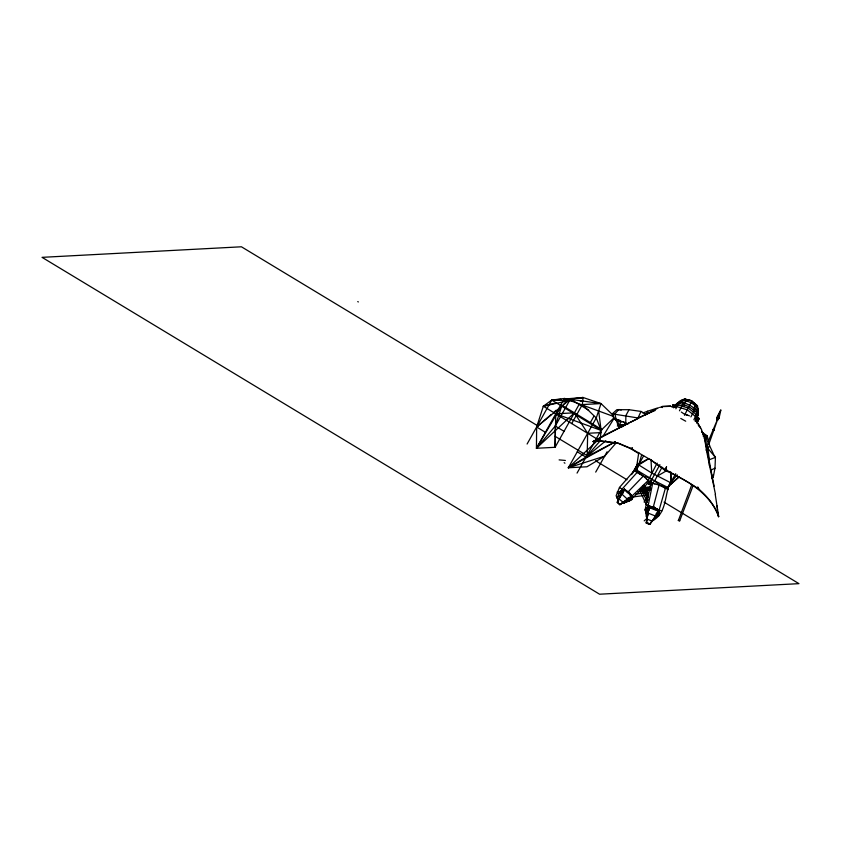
<?xml version="1.0" encoding="UTF-8"?>
<svg xmlns="http://www.w3.org/2000/svg" width="841" height="841" viewBox="0 0 841 841"><rect width="100%" height="100%" fill="white"/><g stroke="black" fill="none" stroke-linecap="round" stroke-linejoin="round"><path stroke-width="1.26" d="M613.057 415.181L601.01 403.585L564.385 398.476L551.749 400.085L543.328 406.235L536.653 426.986L536.432 448.285L555.081 447.296L579.123 404.437M602.051 429.709L561.967 405.246L555.302 426.009L555.081 447.296L555.775 413.814L574.424 412.826L587.659 433.294L587.176 456.474M628.185 423.853L625.757 423.191L625.872 415.559L629.047 409.704L641.021 411.438L646.235 414.256L655.181 410.482M697.504 417.073L698.324 409.693L694.929 403.396L695.675 404.931L697.473 405.888L691.88 400.947L684.542 399.002C680.159 400.158 676.952 403.68 674.682 407.443L676.963 406.624L687.297 409.882L695.644 416.568L696.222 420.721C697.998 416.106 698.724 410.713 697.473 405.888L692.742 401.945M621.762 424.705L620.006 426.334L619.05 426.24L618.356 424.463L619.039 426.324L619.996 426.419L621.762 424.705L621.709 426.503L622.655 426.681L622.824 424.978M711.612 478.571L713.242 477.215L714.987 468.195L715.428 457.367L713.778 454.666M618.545 501.11L616.117 495.77L619.47 487.454L634.188 470.676L636.174 469.825L648.222 480.432L648.842 484.069L650.587 483.491L651.88 479.296L659.891 464.642M617.967 424.537L618.303 420.479L615.917 420.279M621.867 424.884C620.952 428.773 623.023 424.158 621.015 424.8L618.356 424.463M620.448 420.668L620.027 424.516L619.05 426.24L619.207 424.537L617.504 424.537M620.017 424.737L617.977 424.369M620.006 426.334L620.164 424.716M621.015 424.8L621.699 426.587L621.825 425.304L620.164 424.789M624.485 425.557L623.675 424.968L624.789 425.02L624.979 422.445M624.779 425.168L620.027 424.516M619.859 504.705L631.78 495.748L624.358 489.168L617.305 502.256L619.859 504.705L632.264 496.463L624.937 489.441L623.181 490.944L620.984 490.997L618.787 493.951L617.073 498.219L620.774 494.382L620.984 490.997L624.379 490.114M626.682 491.186L628.984 492.248L632.096 496.148L631.885 499.522L623.528 503.265L624.8 502.161L629.415 501.11L651.88 479.296L645.079 509.825L646.466 514.229M678.824 477.078L668.679 486.214C665.126 497.084 665.357 513.473 653.751 519.917L658.167 512.379L659.26 513.641L653.751 519.917M656.653 509.236L650.114 506.534L659.039 510.077L654.75 507.996L649.084 506.829L646.277 523.081L649.62 524.416L659.397 510.929L654.287 507.218L649.378 506.377L646.529 508.195L647.412 511.612L646.214 516.689L646.046 511.822L645.079 509.825L647.854 507.091L652.732 482.944L654.645 480.842L662.056 467.281M564.784 399.002L583.034 397.488L582.371 404.574L571.712 423.559M619.039 426.324L619.165 425.052M695.108 406.014L695.339 403.859L694.655 405.646L695.381 408.789L697.441 411.133L697.977 415.139M646.046 511.822L646.529 508.195L651.165 507.165L654.708 507.691L656.632 509.131M647.307 516.931L649.084 506.829L659.397 510.929L649.746 524.195L646.403 522.871L649.084 506.829L649.452 507.68L647.791 512.989L655.759 516.153L658.503 511.097M638.792 452.437L636.174 469.825L637.383 472.137L640.096 474.208M618.934 498.492L617.283 502.34L624.358 489.168L632.264 496.463L619.87 504.621M623.339 502.55L618.881 498.787L623.381 491.501M628.353 492.595L626.398 491.049M628.479 500.406L631.885 499.522L630.077 497.546L627.933 499.207L632.264 496.463L624.358 489.168L621.741 493.982L627.849 499.617L627.849 498.019L628.479 500.406L623.528 503.265M720.758 410.072L716.847 417.746L716.858 420.016L716.952 417.777L720.863 410.103L718.981 418.429L718.908 417.136L718.161 419.028M656.853 513.021L656.348 515.134L652.364 521.199L646.624 518.918L647.044 518.172L646.277 523.081M638.971 464.337L636.174 469.825L654.645 480.842L659.092 485.026L653.152 507.628M717.741 416.789L717.11 418.702L717.636 416.768M641.62 454.97L638.75 464.947L651.754 473.052L670.824 482.808L677.215 474.797M661.804 511.023L659.144 510.024L665.515 487.801L667.996 487.549L671.044 482.208M708.763 444.447L718.624 416.684L708.206 441.588M717.405 420.195L718.876 418.397L717.405 420.195L718.792 415.927M717.51 420.216L718.897 415.959L716.858 420.016M570.398 399.107L583.034 397.488L601.01 403.585L596.269 417.956L568.316 467.764L586.965 466.776L604.647 456.158L616.285 442.776M630.025 494.823L631.749 496.306L648.222 480.432L657.115 463.097M674.125 406.592L674.755 405.415L673.347 404.679L672.117 406.949M697.052 418.807L696.211 420.447M698.451 419.554L696.59 423.044L698.671 419.091L697.841 420.647M638.014 463.706L634.703 470.382L637.11 466.093M670.782 471.98L671.276 481.599L668.448 486.34L668.238 489.641L659.092 485.026L648.684 482.429L648.842 484.069L650.839 483.039L651.355 484.752M666.44 466.986L665.136 470.455C686.887 479.896 710.288 493.488 718.677 516.637L715.239 494.455M666.577 466.787L665.136 470.455L650.303 459.638L630.729 448.327L618.103 443.049L599.255 440.684L593.147 441.493L599.276 440.947L618.103 443.312L630.624 448.589L638.687 453.53M693.079 485.667L679.707 520.821L678.393 520.474L691.607 485.225M679.465 410.797L683.565 402.492L686.55 401.325L688.012 399.706M716.963 420.037L718.624 415.875M690.892 416.884L695.381 408.789L689.725 405.215L683.565 402.492L680.401 402.051L676.574 403.743L674.167 406.466L678.161 404.868L688.243 408.064L696.401 414.581L697.094 418.681M673.525 407.811L674.755 405.415L674.471 406.024L673.073 405.278L673.347 404.679L672.127 407.076M698.188 419.974L697.715 420.847L699.081 418.376L698.797 418.913L697.399 418.229C699.943 416.631 698.482 420.994 697.147 422.077L695.749 421.33L697.683 417.63L696.548 419.691M709.426 465.861L709.352 459.712L706.461 437.94L707.27 436.069L702.172 432.137M718.056 419.007L719.013 417.157M620.195 420.437L613.993 419.175L612.311 413.825L638.004 417.966L641.021 411.438M657.105 408.127L647.707 411.196L646.235 414.256L638.004 417.966M706.776 450.839L709.573 445.656L707.27 436.069L705.042 434.829M675.88 408.8C678.119 402.397 685.173 397.257 691.88 400.947L684.469 415.286M635.67 469.856L637.32 466.639M637.383 467.974L639.475 463.948M649.115 477.762L643.197 476.174L634.188 470.676L636.626 468.616L639.192 463.738L648.737 458.534M655.759 516.153L658.377 511.223L659.397 510.929L656.348 515.134L658.167 512.379L656.064 513.798M695.749 421.33L696.453 420.027L697.851 420.773M672.369 406.476L672.937 405.383M696.443 419.901L696.895 419.081M693.888 419.764L697.01 413.089L697.042 407.044L691.06 402.608L683.964 400.085L680.947 400.442L676.574 403.743M694.96 420.994L697.525 415.338L697.01 413.089L694.655 410.587L688.926 406.739L682.503 404.111L679.044 403.522L675.249 405.225M527.097 444.027L551.749 400.085L560.873 399.328M613.751 416.526L564.385 398.476L536.432 448.285L555.302 426.009L569.809 400.148M590.361 422.571L593.893 416.274M577.052 473.094L601.094 430.245L613.993 417.851M595.701 472.106L607.086 451.806M631.623 474.65L637.909 463.454M632.527 473.367L638.13 463.38M633.315 472.39L637.73 464.526M635.018 470.582L637.289 466.534M636.616 468.605L643.628 455.843M644.111 502.098L648.485 494.319L644.301 485.12M675.701 473.704L668.448 486.34M647.791 512.989L648.379 511.959M654.571 508.311L654.287 507.218L656.768 509.194M649.62 524.416L652.784 520.463M561.967 405.246L536.432 448.285L574.424 412.826M697.147 422.077L695.906 421.078M602.818 436.542L614.245 418.051M621.741 493.982L624.842 489.893M706.419 450.734L708.09 448.716L715.428 457.367L709.352 459.712M604.647 456.158L568.316 467.764L585.998 457.147L600.127 440.894L601.094 430.245L598.645 410.776M617.347 426.082L618.829 424.432M637.383 472.137L621.909 489.283L621.762 491.007L617.136 492.069L618.787 493.951M627.449 492.605L643.197 476.174M648.684 482.429L651.88 479.296M596.805 441.178L568.316 467.764L615.328 441.809M598.708 439.401L600.6 437.625M612.311 413.825L616.852 409.693L629.047 409.704M679.349 476.616L668.5 486.245M627.849 499.617L631.686 496.201M644.206 520.873L646.929 518.466M545.388 432.327L536.653 426.986L551.254 414.445M554.177 411.932L556.122 410.261M536.653 426.986L569.399 399.927L564.069 403.712M577.273 451.806L585.998 457.147L605.846 440.737M656.422 515.47L659.26 513.641L658.671 511.37M706.041 449.998L708.09 448.716M638.75 464.947L648.653 458.755M657.294 476.132L667.27 470.308M645.562 414.907L651.964 411.302M602.986 436.458L593.178 441.756M593.147 441.493C614.54 429.383 637.11 419.554 658.598 407.727M624.138 425.43L603.996 435.901M630.056 422.466L637.594 418.692M585.998 457.147L615.381 441.693M625.105 424.947L628.973 423.034M710.592 470.266L714.987 468.195M620.774 494.382L622.971 493.352L621.825 493.572M617.473 424.884L618.356 424.547M625.483 425.147L617.515 424.379L624.516 425.168L621.825 425.304M642.766 412.984L647.707 411.196M656.705 516.385L659.249 515.522L658.556 513.315M596.395 438.634L543.328 406.235L554.398 403.312M659.638 407.454L661.73 406.918L662.298 407.58L661.636 406.666L662.088 407.422M543.328 406.235L571.502 400.022M579.186 398.329L583.034 397.488M632.432 448.211L630.624 448.589L632.548 447.969M662.182 406.392L670.666 406.014M662.288 406.645L670.687 406.287M641.578 487.896L650.377 486.781M641.252 488.831L649.998 487.727M639.538 490.25L650.776 488.831M637.793 491.743L650.293 490.166M635.722 494.13L648.222 492.542M632.274 497.031L648.506 494.981M704.054 438.077L706.461 437.94L703.444 435.491M601.01 403.585L582.371 404.574L596.269 417.956L601.094 430.245L551.749 400.085L573.678 400.758M587.659 433.294L601.326 432.579M613.993 419.175L618.503 419.701M714.293 429.898L713.473 429.709M678.235 520.39L679.707 520.821M627.912 501.099L629.415 501.11M622.813 425.052L623.665 425.052M580.122 400.957L582.697 401.031M628.984 492.248L628.353 492.206L630.287 495.139L632.096 496.148M559.107 459.89L565.394 460.469M615.654 420.332L618.177 420.511M647.854 507.091L652.09 507.522M621.289 410.019L618.818 409.483L614.95 413.804L616.043 419.154L625.757 423.191M687.539 399.706L684.542 399.002L686.33 399.959M654.708 507.691L649.378 506.377L651.165 507.165L649.063 508.584L646.529 508.195L648.853 510.382M713.652 429.656L712.874 429.467L714.293 429.888M659.092 485.026L667.996 487.549L654.645 480.842M684.9 414.508L681.315 412.037M685.52 414.592L687.486 415.317M555.775 413.814L601.494 430.55M685.604 414.319L689.452 415.875M652.732 482.944L654.866 483.754M663.381 486.992L665.515 487.801M649.452 507.68L658.377 511.223M631.78 495.748L626.398 491.144M616.453 419.89L621.257 422.077L619.302 420.921M646.014 504.411L659.144 510.024M683.565 402.492L685.531 403.543M693.404 407.738L695.381 408.789M682.503 404.111L684.521 405.194M692.627 409.514L694.655 410.587M681.746 405.53L683.775 406.613M673.273 404.847L674.682 405.593M697.61 417.809L699.008 418.555M680.779 418.461L685.709 421.204M703.118 436.08L706.461 437.94M357.74 301.614L358.35 301.951M637.446 468.784L635.659 467.785L636.69 470.077M646.992 483.039L650.682 485.089M623.213 421.604L626.577 423.622M624.127 490.608L619.47 487.454M538.177 426.093L241.43 246.791L42.05 257.346L599.57 594.209L798.95 583.654L664.064 502.161M555.028 436.279L587.628 455.969M595.502 460.731L626.976 479.748M641.588 488.568L648.327 492.647M572.574 400.442L588.689 410.282M555.302 426.009L564.027 431.338M631.749 496.306L633.389 497.388M564.153 462.666L564.921 463.202M650.398 459.396C665.483 471.244 683.228 478.235 699.029 489.22C707.46 496.705 715.113 505.641 718.677 516.637M646.414 479.044L648.222 480.432M648.937 481.977L650.587 483.491M698.167 424.19L700.7 428.143M714.093 486.172L704.6 437.541L702.004 431.622L704.138 436.7M697.683 422.834L701.793 430.108M701.678 430.634L703.738 434.44M697.883 487.076L698.839 489.42L697.704 487.286M709.573 445.656L713.252 453.541M698.356 425.304L698.671 425.998M636.006 466.85L637.036 469.131M643.964 486.077L648.117 495.212M642.976 486.193L648.169 497.62M642.482 487.528L648.19 500.101M641.147 488.6L647.37 502.319M639.665 490.061L646.414 504.915M658.019 510.802L659.26 513.641M615.791 419.207L619.302 428.143M706.745 451.806L715.46 494.329M712.874 475.091L713.242 477.215M704.432 437.73L706.556 450.629M717.825 512.137L718.414 516.721M717.026 505.883L717.51 509.635M651.008 459.985L651.754 473.052M670.666 472.306L670.824 482.808M648.264 523.207L646.519 522.65L648.201 523.323M618.619 503.307L617.326 502.172L619.891 504.537L618.619 503.307"/></g></svg>
